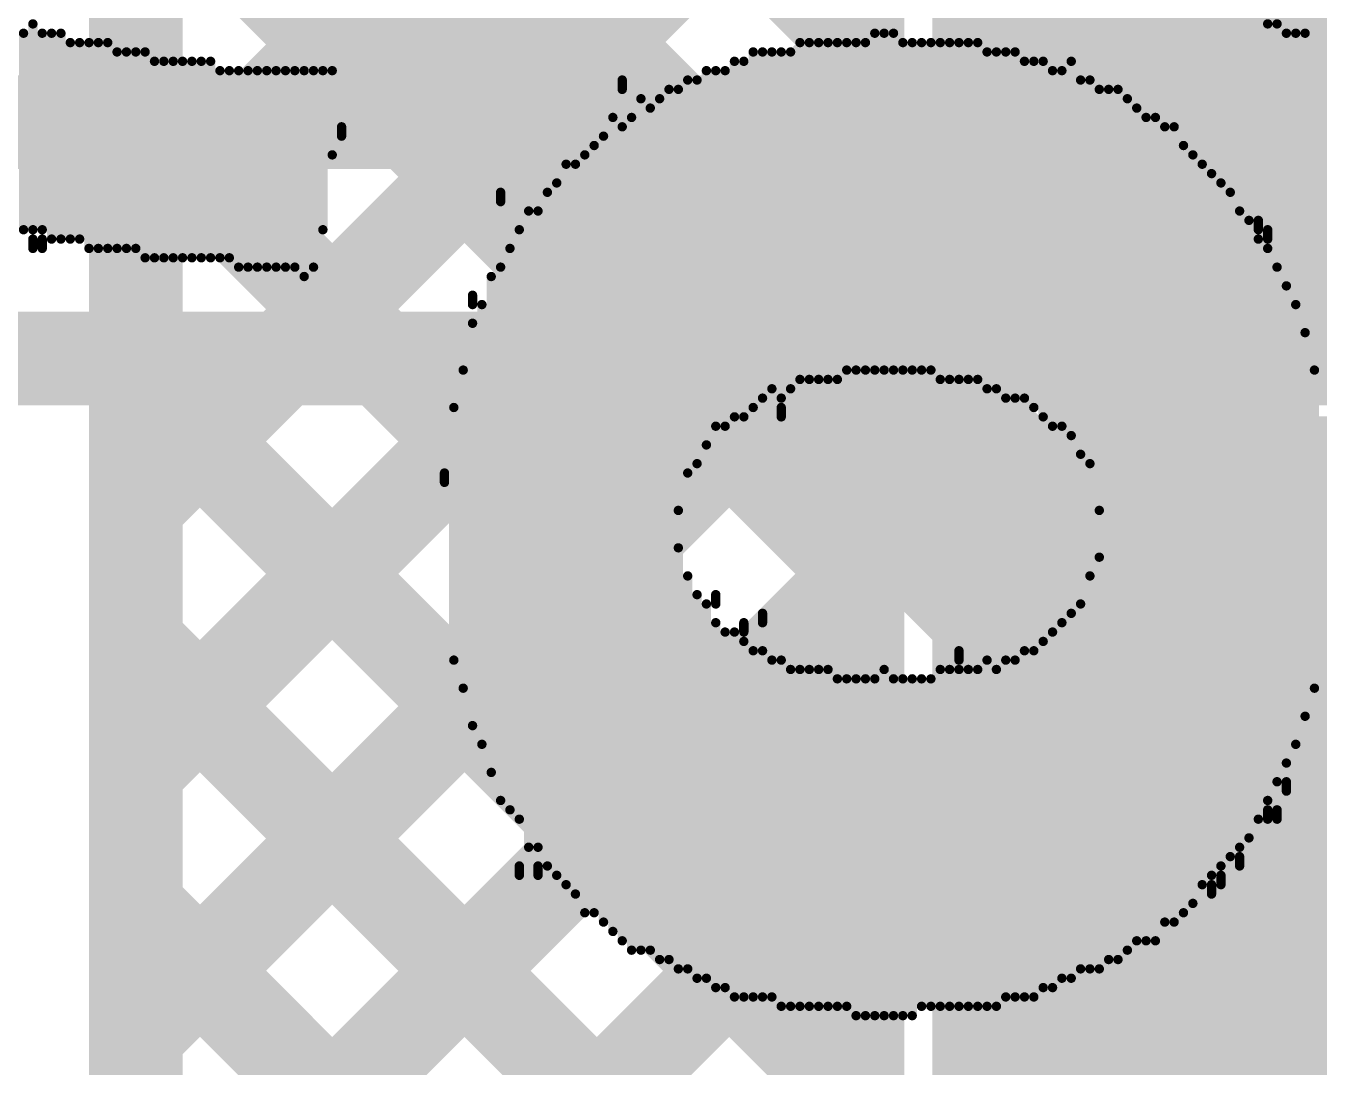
# Model space of a CAD drawing. Header units: millimetres. Extents: x 0.78 to 3.29, y 2.96 to 5.31.
# Drawn here: x 2.7532 to 2.8915, y 3.9495 to 4.0608 of the extents above; entities that cross this region are included whole.
import ezdxf

# ---------------------------------------------------------------- set-up
doc = ezdxf.new("R2010")
doc.units = ezdxf.units.MM
doc.header["$MEASUREMENT"] = 0
for name, color, linetype in [('BottomLayer', 5, 'Continuous'), ('BottomOverlay', 54, 'Continuous'), ('TopLayer', 1, 'Continuous'), ('TopOverlay', 2, 'Continuous'), ('TopPaste', 8, 'Continuous'), ('TopSolder', 216, 'Continuous')]:
    doc.layers.add(name, color=color, linetype=linetype)

# ---------------------------------------------------------------- blocks, each defined once
blk = doc.blocks.new('R__2512_28')
at = {"layer": 'TopLayer'}
blk.add_solid([(0.05315, -0.07283), (0.18307, -0.07283), (0.05315, 0.07283), (0.18307, 0.07283)], dxfattribs=at)
at = {"layer": 'TopOverlay', "const_width": 0.01}
blk.add_lwpolyline([(-0.193, -0.082), (0.193, -0.082)], dxfattribs=at)
at = {"layer": 'TopPaste'}
blk.add_solid([(0.05315, -0.07283), (0.18307, -0.07283), (0.05315, 0.07283), (0.18307, 0.07283)], dxfattribs=at)
at = {"layer": 'TopSolder'}
blk.add_solid([(0.04915, -0.07683), (0.18707, -0.07683), (0.04915, 0.07683), (0.18707, 0.07683)], dxfattribs=at)
blk = doc.blocks.new('R__2512_29')
at = {"layer": 'TopLayer'}
blk.add_solid([(0.05315, -0.07283), (0.18307, -0.07283), (0.05315, 0.07283), (0.18307, 0.07283)], dxfattribs=at)
at = {"layer": 'TopOverlay', "const_width": 0.01}
blk.add_lwpolyline([(-0.193, 0.083), (0.193, 0.083)], dxfattribs=at)
at = {"layer": 'TopPaste'}
blk.add_solid([(0.05315, -0.07283), (0.18307, -0.07283), (0.05315, 0.07283), (0.18307, 0.07283)], dxfattribs=at)
at = {"layer": 'TopSolder'}
blk.add_solid([(0.04915, -0.07683), (0.18707, -0.07683), (0.04915, 0.07683), (0.18707, 0.07683)], dxfattribs=at)

msp = doc.modelspace()

# ---------------------------------------------------------------- linework, layer by layer
at = {"layer": 'BottomLayer', "const_width": 0.025}
for points in [[(2.6383, 4.2937), (2.919, 4.013)], [(2.76918, 4.09382), (2.92874, 3.93426)]]:
    msp.add_lwpolyline(points, dxfattribs=at)
at = {"layer": 'BottomOverlay', "const_width": 0.001}
for points in [[(2.887, 4.061), (2.887, 4.107)], [(2.886, 4.061), (2.886, 4.106)], [(2.888, 4.06), (2.888, 4.105)], [(2.889, 4.06), (2.889, 4.105)], [(2.89, 4.06), (2.89, 4.104)], [(2.753, 4.039), (2.753, 4.06)], [(2.754, 4.039), (2.754, 4.061)], [(2.755, 4.039), (2.755, 4.06)], [(2.756, 4.038), (2.756, 4.06)], [(2.757, 4.038), (2.757, 4.06)], [(2.844, 4.024), (2.844, 4.06)], [(2.845, 4.024), (2.845, 4.06)], [(2.846, 4.024), (2.846, 4.06)], [(2.758, 4.038), (2.758, 4.059)], [(2.759, 4.038), (2.759, 4.059)], [(2.76, 4.037), (2.76, 4.059)], [(2.761, 4.037), (2.761, 4.059)], [(2.762, 4.037), (2.762, 4.059)], [(2.836, 4.023), (2.836, 4.059)], [(2.837, 4.023), (2.837, 4.059)], [(2.838, 4.023), (2.838, 4.059)], [(2.839, 4.023), (2.839, 4.059)], [(2.84, 4.023), (2.84, 4.059)], [(2.841, 4.024), (2.841, 4.059)], [(2.842, 4.024), (2.842, 4.059)], [(2.843, 4.024), (2.843, 4.059)], [(2.847, 4.024), (2.847, 4.059)], [(2.848, 4.024), (2.848, 4.059)], [(2.849, 4.024), (2.849, 4.059)], [(2.85, 4.024), (2.85, 4.059)], [(2.851, 4.023), (2.851, 4.059)], [(2.852, 4.023), (2.852, 4.059)], [(2.853, 4.023), (2.853, 4.059)], [(2.854, 4.023), (2.854, 4.059)], [(2.855, 4.023), (2.855, 4.059)], [(2.763, 4.037), (2.763, 4.058)], [(2.764, 4.037), (2.764, 4.058)], [(2.765, 4.037), (2.765, 4.058)], [(2.766, 4.036), (2.766, 4.058)], [(2.831, 4.02), (2.831, 4.058)], [(2.832, 4.021), (2.832, 4.058)], [(2.833, 4.022), (2.833, 4.058)], [(2.834, 4.021), (2.834, 4.058)], [(2.835, 4.022), (2.835, 4.058)], [(2.856, 4.022), (2.856, 4.058)], [(2.857, 4.022), (2.857, 4.058)], [(2.858, 4.021), (2.858, 4.058)], [(2.859, 4.021), (2.859, 4.058)], [(2.767, 4.036), (2.767, 4.057)], [(2.768, 4.036), (2.768, 4.057)], [(2.769, 4.036), (2.769, 4.057)], [(2.77, 4.036), (2.77, 4.057)], [(2.771, 4.036), (2.771, 4.057)], [(2.772, 4.036), (2.772, 4.057)], [(2.773, 4.036), (2.773, 4.057)], [(2.774, 4.036), (2.774, 4.056)], [(2.775, 4.036), (2.775, 4.056)], [(2.776, 4.035), (2.776, 4.056)], [(2.777, 4.035), (2.777, 4.056)], [(2.778, 4.035), (2.778, 4.056)], [(2.779, 4.035), (2.779, 4.056)], [(2.78, 4.035), (2.78, 4.056)], [(2.781, 4.035), (2.781, 4.056)], [(2.782, 4.035), (2.782, 4.056)], [(2.783, 4.034), (2.783, 4.056)], [(2.784, 4.035), (2.784, 4.056)], [(2.785, 4.039), (2.785, 4.056)], [(2.786, 4.047), (2.786, 4.056)], [(2.826, 4.016), (2.826, 4.056)], [(2.827, 4.018), (2.827, 4.056)], [(2.828, 4.018), (2.828, 4.056)], [(2.829, 4.019), (2.829, 4.057)], [(2.83, 4.019), (2.83, 4.057)], [(2.86, 4.021), (2.86, 4.057)], [(2.861, 4.02), (2.861, 4.057)], [(2.862, 4.019), (2.862, 4.057)], [(2.863, 4.018), (2.863, 4.056)], [(2.864, 4.018), (2.864, 4.056)], [(2.865, 4.017), (2.865, 4.057)], [(2.817, 4.054), (2.817, 4.055)], [(2.824, 4.013), (2.824, 4.055)], [(2.825, 4.014), (2.825, 4.055)], [(2.866, 4.015), (2.866, 4.055)], [(2.867, 4.014), (2.867, 4.055)], [(2.819, 3.962), (2.819, 4.053)], [(2.821, 3.961), (2.821, 4.053)], [(2.822, 3.961), (2.822, 4.054)], [(2.823, 4.009), (2.823, 4.054)], [(2.868, 4.009), (2.868, 4.054)], [(2.869, 3.961), (2.869, 4.054)], [(2.87, 3.961), (2.87, 4.054)], [(2.871, 3.962), (2.871, 4.053)], [(2.82, 3.962), (2.82, 4.052)], [(2.872, 3.963), (2.872, 4.052)], [(2.816, 3.964), (2.816, 4.051)], [(2.818, 3.962), (2.818, 4.051)], [(2.873, 3.963), (2.873, 4.051)], [(2.874, 3.963), (2.874, 4.051)], [(2.787, 4.049), (2.787, 4.05)], [(2.815, 3.965), (2.815, 4.049)], [(2.817, 3.963), (2.817, 4.05)], [(2.875, 3.965), (2.875, 4.05)], [(2.876, 3.965), (2.876, 4.05)], [(2.814, 3.966), (2.814, 4.048)], [(2.877, 3.966), (2.877, 4.048)], [(2.813, 3.966), (2.813, 4.047)], [(2.878, 3.967), (2.878, 4.047)], [(2.811, 3.969), (2.811, 4.046)], [(2.812, 3.968), (2.812, 4.046)], [(2.879, 3.969), (2.879, 4.046)], [(2.88, 3.97), (2.88, 4.045)], [(2.81, 3.97), (2.81, 4.044)], [(2.881, 3.971), (2.881, 4.044)], [(2.804, 4.042), (2.804, 4.043)], [(2.809, 3.971), (2.809, 4.043)], [(2.882, 3.972), (2.882, 4.043)], [(2.807, 3.973), (2.807, 4.041)], [(2.808, 3.973), (2.808, 4.041)], [(2.883, 3.973), (2.883, 4.041)], [(2.884, 3.974), (2.884, 4.04)], [(2.885, 4.039), (2.885, 4.04)], [(2.754, 4.037), (2.754, 4.038)], [(2.755, 4.037), (2.755, 4.038)], [(2.806, 3.976), (2.806, 4.039)], [(2.885, 3.976), (2.885, 4.038)], [(2.886, 4.038), (2.886, 4.039)], [(2.805, 3.977), (2.805, 4.037)], [(2.886, 3.978), (2.886, 4.037)], [(2.803, 3.981), (2.803, 4.034)], [(2.804, 3.978), (2.804, 4.035)], [(2.887, 3.98), (2.887, 4.035)], [(2.888, 3.982), (2.888, 4.033)], [(2.801, 4.031), (2.801, 4.032)], [(2.802, 3.984), (2.802, 4.031)], [(2.889, 3.984), (2.889, 4.031)], [(2.801, 3.986), (2.801, 4.029)], [(2.89, 3.987), (2.89, 4.028)], [(2.8, 3.99), (2.8, 4.024)], [(2.891, 3.99), (2.891, 4.024)], [(2.799, 3.993), (2.799, 4.02)], [(2.834, 4.019), (2.834, 4.02)], [(2.892, 3.995), (2.892, 4.019)], [(2.798, 4.012), (2.798, 4.013)], [(2.823, 3.96), (2.823, 4.005)], [(2.868, 3.96), (2.868, 4.004)], [(2.824, 3.96), (2.824, 4.002)], [(2.867, 3.96), (2.867, 4.002)], [(2.825, 3.959), (2.825, 4)], [(2.827, 3.999), (2.827, 4)], [(2.826, 3.959), (2.826, 3.999)], [(2.832, 3.997), (2.832, 3.998)], [(2.865, 3.959), (2.865, 3.998)], [(2.866, 3.96), (2.866, 3.999)], [(2.827, 3.958), (2.827, 3.997)], [(2.83, 3.996), (2.83, 3.997)], [(2.864, 3.959), (2.864, 3.997)], [(2.828, 3.958), (2.828, 3.996)], [(2.829, 3.957), (2.829, 3.996)], [(2.83, 3.957), (2.83, 3.995)], [(2.862, 3.958), (2.862, 3.995)], [(2.863, 3.958), (2.863, 3.996)], [(2.831, 3.957), (2.831, 3.994)], [(2.832, 3.957), (2.832, 3.994)], [(2.853, 3.993), (2.853, 3.994)], [(2.86, 3.957), (2.86, 3.994)], [(2.861, 3.957), (2.861, 3.994)], [(2.833, 3.957), (2.833, 3.993)], [(2.834, 3.956), (2.834, 3.993)], [(2.856, 3.956), (2.856, 3.993)], [(2.858, 3.957), (2.858, 3.993)], [(2.859, 3.957), (2.859, 3.993)], [(2.835, 3.956), (2.835, 3.992)], [(2.836, 3.956), (2.836, 3.992)], [(2.837, 3.956), (2.837, 3.992)], [(2.838, 3.956), (2.838, 3.992)], [(2.839, 3.956), (2.839, 3.992)], [(2.84, 3.956), (2.84, 3.991)], [(2.841, 3.956), (2.841, 3.991)], [(2.842, 3.955), (2.842, 3.991)], [(2.843, 3.955), (2.843, 3.991)], [(2.844, 3.955), (2.844, 3.991)], [(2.845, 3.955), (2.845, 3.992)], [(2.846, 3.955), (2.846, 3.991)], [(2.847, 3.955), (2.847, 3.991)], [(2.848, 3.955), (2.848, 3.991)], [(2.849, 3.956), (2.849, 3.991)], [(2.85, 3.956), (2.85, 3.991)], [(2.851, 3.956), (2.851, 3.992)], [(2.852, 3.956), (2.852, 3.992)], [(2.853, 3.956), (2.853, 3.992)], [(2.854, 3.956), (2.854, 3.992)], [(2.855, 3.956), (2.855, 3.992)], [(2.857, 3.956), (2.857, 3.992)], [(2.888, 3.979), (2.888, 3.98)], [(2.886, 3.976), (2.886, 3.977)], [(2.887, 3.976), (2.887, 3.977)], [(2.883, 3.971), (2.883, 3.972)], [(2.806, 3.97), (2.806, 3.971)], [(2.808, 3.97), (2.808, 3.971)], [(2.88, 3.968), (2.88, 3.969)], [(2.881, 3.969), (2.881, 3.97)]]:
    msp.add_lwpolyline(points, dxfattribs=at)
at = {"layer": 'BottomOverlay', "const_width": 0.0005}
for points in [[(2.75275, 4.06, 1), (2.75325, 4.06, 1)], [(2.75375, 4.061, 1), (2.75425, 4.061, 1)], [(2.75475, 4.06, 1), (2.75525, 4.06, 1)], [(2.75575, 4.06, 1), (2.75625, 4.06, 1)], [(2.75675, 4.06, 1), (2.75725, 4.06, 1)], [(2.84375, 4.06, 1), (2.84425, 4.06, 1)], [(2.84475, 4.06, 1), (2.84525, 4.06, 1)], [(2.84575, 4.06, 1), (2.84625, 4.06, 1)], [(2.88575, 4.061, 1), (2.88625, 4.061, 1)], [(2.88675, 4.061, 1), (2.88725, 4.061, 1)], [(2.88775, 4.06, 1), (2.88825, 4.06, 1)], [(2.88875, 4.06, 1), (2.88925, 4.06, 1)], [(2.88975, 4.06, 1), (2.89025, 4.06, 1)], [(2.75775, 4.059, 1), (2.75825, 4.059, 1)], [(2.75875, 4.059, 1), (2.75925, 4.059, 1)], [(2.75975, 4.059, 1), (2.76025, 4.059, 1)], [(2.76075, 4.059, 1), (2.76125, 4.059, 1)], [(2.76175, 4.059, 1), (2.76225, 4.059, 1)], [(2.83575, 4.059, 1), (2.83625, 4.059, 1)], [(2.83675, 4.059, 1), (2.83725, 4.059, 1)], [(2.83775, 4.059, 1), (2.83825, 4.059, 1)], [(2.83875, 4.059, 1), (2.83925, 4.059, 1)], [(2.83975, 4.059, 1), (2.84025, 4.059, 1)], [(2.84075, 4.059, 1), (2.84125, 4.059, 1)], [(2.84175, 4.059, 1), (2.84225, 4.059, 1)], [(2.84275, 4.059, 1), (2.84325, 4.059, 1)], [(2.84675, 4.059, 1), (2.84725, 4.059, 1)], [(2.84775, 4.059, 1), (2.84825, 4.059, 1)], [(2.84875, 4.059, 1), (2.84925, 4.059, 1)], [(2.84975, 4.059, 1), (2.85025, 4.059, 1)], [(2.85075, 4.059, 1), (2.85125, 4.059, 1)], [(2.85175, 4.059, 1), (2.85225, 4.059, 1)], [(2.85275, 4.059, 1), (2.85325, 4.059, 1)], [(2.85375, 4.059, 1), (2.85425, 4.059, 1)], [(2.85475, 4.059, 1), (2.85525, 4.059, 1)], [(2.76275, 4.058, 1), (2.76325, 4.058, 1)], [(2.76375, 4.058, 1), (2.76425, 4.058, 1)], [(2.76475, 4.058, 1), (2.76525, 4.058, 1)], [(2.76575, 4.058, 1), (2.76625, 4.058, 1)], [(2.83075, 4.058, 1), (2.83125, 4.058, 1)], [(2.83175, 4.058, 1), (2.83225, 4.058, 1)], [(2.83275, 4.058, 1), (2.83325, 4.058, 1)], [(2.83375, 4.058, 1), (2.83425, 4.058, 1)], [(2.83475, 4.058, 1), (2.83525, 4.058, 1)], [(2.85575, 4.058, 1), (2.85625, 4.058, 1)], [(2.85675, 4.058, 1), (2.85725, 4.058, 1)], [(2.85775, 4.058, 1), (2.85825, 4.058, 1)], [(2.85875, 4.058, 1), (2.85925, 4.058, 1)], [(2.76675, 4.057, 1), (2.76725, 4.057, 1)], [(2.76775, 4.057, 1), (2.76825, 4.057, 1)], [(2.76875, 4.057, 1), (2.76925, 4.057, 1)], [(2.76975, 4.057, 1), (2.77025, 4.057, 1)], [(2.77075, 4.057, 1), (2.77125, 4.057, 1)], [(2.77175, 4.057, 1), (2.77225, 4.057, 1)], [(2.77275, 4.057, 1), (2.77325, 4.057, 1)], [(2.77375, 4.056, 1), (2.77425, 4.056, 1)], [(2.77475, 4.056, 1), (2.77525, 4.056, 1)], [(2.77575, 4.056, 1), (2.77625, 4.056, 1)], [(2.77675, 4.056, 1), (2.77725, 4.056, 1)], [(2.77775, 4.056, 1), (2.77825, 4.056, 1)], [(2.77875, 4.056, 1), (2.77925, 4.056, 1)], [(2.77975, 4.056, 1), (2.78025, 4.056, 1)], [(2.78075, 4.056, 1), (2.78125, 4.056, 1)], [(2.78175, 4.056, 1), (2.78225, 4.056, 1)], [(2.78275, 4.056, 1), (2.78325, 4.056, 1)], [(2.78375, 4.056, 1), (2.78425, 4.056, 1)], [(2.78475, 4.056, 1), (2.78525, 4.056, 1)], [(2.78575, 4.056, 1), (2.78625, 4.056, 1)], [(2.82575, 4.056, 1), (2.82625, 4.056, 1)], [(2.82675, 4.056, 1), (2.82725, 4.056, 1)], [(2.82775, 4.056, 1), (2.82825, 4.056, 1)], [(2.82875, 4.057, 1), (2.82925, 4.057, 1)], [(2.82975, 4.057, 1), (2.83025, 4.057, 1)], [(2.85975, 4.057, 1), (2.86025, 4.057, 1)], [(2.86075, 4.057, 1), (2.86125, 4.057, 1)], [(2.86175, 4.057, 1), (2.86225, 4.057, 1)], [(2.86275, 4.056, 1), (2.86325, 4.056, 1)], [(2.86375, 4.056, 1), (2.86425, 4.056, 1)], [(2.86475, 4.057, 1), (2.86525, 4.057, 1)], [(2.81675, 4.055, 1), (2.81725, 4.055, 1)], [(2.82375, 4.055, 1), (2.82425, 4.055, 1)], [(2.82475, 4.055, 1), (2.82525, 4.055, 1)], [(2.86575, 4.055, 1), (2.86625, 4.055, 1)], [(2.86675, 4.055, 1), (2.86725, 4.055, 1)], [(2.81675, 4.054, 1), (2.81725, 4.054, 1)], [(2.81875, 4.053, 1), (2.81925, 4.053, 1)], [(2.82075, 4.053, 1), (2.82125, 4.053, 1)], [(2.82175, 4.054, 1), (2.82225, 4.054, 1)], [(2.82275, 4.054, 1), (2.82325, 4.054, 1)], [(2.86775, 4.054, 1), (2.86825, 4.054, 1)], [(2.86875, 4.054, 1), (2.86925, 4.054, 1)], [(2.86975, 4.054, 1), (2.87025, 4.054, 1)], [(2.87075, 4.053, 1), (2.87125, 4.053, 1)], [(2.81975, 4.052, 1), (2.82025, 4.052, 1)], [(2.87175, 4.052, 1), (2.87225, 4.052, 1)], [(2.81575, 4.051, 1), (2.81625, 4.051, 1)], [(2.81775, 4.051, 1), (2.81825, 4.051, 1)], [(2.87275, 4.051, 1), (2.87325, 4.051, 1)], [(2.87375, 4.051, 1), (2.87425, 4.051, 1)], [(2.78675, 4.05, 1), (2.78725, 4.05, 1)], [(2.78675, 4.049, 1), (2.78725, 4.049, 1)], [(2.81475, 4.049, 1), (2.81525, 4.049, 1)], [(2.81675, 4.05, 1), (2.81725, 4.05, 1)], [(2.87475, 4.05, 1), (2.87525, 4.05, 1)], [(2.87575, 4.05, 1), (2.87625, 4.05, 1)], [(2.81375, 4.048, 1), (2.81425, 4.048, 1)], [(2.87675, 4.048, 1), (2.87725, 4.048, 1)], [(2.78575, 4.047, 1), (2.78625, 4.047, 1)], [(2.81275, 4.047, 1), (2.81325, 4.047, 1)], [(2.87775, 4.047, 1), (2.87825, 4.047, 1)], [(2.81075, 4.046, 1), (2.81125, 4.046, 1)], [(2.81175, 4.046, 1), (2.81225, 4.046, 1)], [(2.87875, 4.046, 1), (2.87925, 4.046, 1)], [(2.87975, 4.045, 1), (2.88025, 4.045, 1)], [(2.80975, 4.044, 1), (2.81025, 4.044, 1)], [(2.88075, 4.044, 1), (2.88125, 4.044, 1)], [(2.80375, 4.043, 1), (2.80425, 4.043, 1)], [(2.80375, 4.042, 1), (2.80425, 4.042, 1)], [(2.80875, 4.043, 1), (2.80925, 4.043, 1)], [(2.88175, 4.043, 1), (2.88225, 4.043, 1)], [(2.80675, 4.041, 1), (2.80725, 4.041, 1)], [(2.80775, 4.041, 1), (2.80825, 4.041, 1)], [(2.88275, 4.041, 1), (2.88325, 4.041, 1)], [(2.88375, 4.04, 1), (2.88425, 4.04, 1)], [(2.88475, 4.04, 1), (2.88525, 4.04, 1)], [(2.75275, 4.039, 1), (2.75325, 4.039, 1)], [(2.75375, 4.039, 1), (2.75425, 4.039, 1)], [(2.75375, 4.038, 1), (2.75425, 4.038, 1)], [(2.75475, 4.039, 1), (2.75525, 4.039, 1)], [(2.75475, 4.038, 1), (2.75525, 4.038, 1)], [(2.75575, 4.038, 1), (2.75625, 4.038, 1)], [(2.75675, 4.038, 1), (2.75725, 4.038, 1)], [(2.75775, 4.038, 1), (2.75825, 4.038, 1)], [(2.75875, 4.038, 1), (2.75925, 4.038, 1)], [(2.78475, 4.039, 1), (2.78525, 4.039, 1)], [(2.80575, 4.039, 1), (2.80625, 4.039, 1)], [(2.88475, 4.039, 1), (2.88525, 4.039, 1)], [(2.88475, 4.038, 1), (2.88525, 4.038, 1)], [(2.88575, 4.039, 1), (2.88625, 4.039, 1)], [(2.88575, 4.038, 1), (2.88625, 4.038, 1)], [(2.75375, 4.037, 1), (2.75425, 4.037, 1)], [(2.75475, 4.037, 1), (2.75525, 4.037, 1)], [(2.75975, 4.037, 1), (2.76025, 4.037, 1)], [(2.76075, 4.037, 1), (2.76125, 4.037, 1)], [(2.76175, 4.037, 1), (2.76225, 4.037, 1)], [(2.76275, 4.037, 1), (2.76325, 4.037, 1)], [(2.76375, 4.037, 1), (2.76425, 4.037, 1)], [(2.76475, 4.037, 1), (2.76525, 4.037, 1)], [(2.80475, 4.037, 1), (2.80525, 4.037, 1)], [(2.88575, 4.037, 1), (2.88625, 4.037, 1)], [(2.76575, 4.036, 1), (2.76625, 4.036, 1)], [(2.76675, 4.036, 1), (2.76725, 4.036, 1)], [(2.76775, 4.036, 1), (2.76825, 4.036, 1)], [(2.76875, 4.036, 1), (2.76925, 4.036, 1)], [(2.76975, 4.036, 1), (2.77025, 4.036, 1)], [(2.77075, 4.036, 1), (2.77125, 4.036, 1)], [(2.77175, 4.036, 1), (2.77225, 4.036, 1)], [(2.77275, 4.036, 1), (2.77325, 4.036, 1)], [(2.77375, 4.036, 1), (2.77425, 4.036, 1)], [(2.77475, 4.036, 1), (2.77525, 4.036, 1)], [(2.77575, 4.035, 1), (2.77625, 4.035, 1)], [(2.77675, 4.035, 1), (2.77725, 4.035, 1)], [(2.77775, 4.035, 1), (2.77825, 4.035, 1)], [(2.77875, 4.035, 1), (2.77925, 4.035, 1)], [(2.77975, 4.035, 1), (2.78025, 4.035, 1)], [(2.78075, 4.035, 1), (2.78125, 4.035, 1)], [(2.78175, 4.035, 1), (2.78225, 4.035, 1)], [(2.78275, 4.034, 1), (2.78325, 4.034, 1)], [(2.78375, 4.035, 1), (2.78425, 4.035, 1)], [(2.80275, 4.034, 1), (2.80325, 4.034, 1)], [(2.80375, 4.035, 1), (2.80425, 4.035, 1)], [(2.88675, 4.035, 1), (2.88725, 4.035, 1)], [(2.88775, 4.033, 1), (2.88825, 4.033, 1)], [(2.80075, 4.032, 1), (2.80125, 4.032, 1)], [(2.80075, 4.031, 1), (2.80125, 4.031, 1)], [(2.80175, 4.031, 1), (2.80225, 4.031, 1)], [(2.88875, 4.031, 1), (2.88925, 4.031, 1)], [(2.80075, 4.029, 1), (2.80125, 4.029, 1)], [(2.88975, 4.028, 1), (2.89025, 4.028, 1)], [(2.79975, 4.024, 1), (2.80025, 4.024, 1)], [(2.84075, 4.024, 1), (2.84125, 4.024, 1)], [(2.84175, 4.024, 1), (2.84225, 4.024, 1)], [(2.84275, 4.024, 1), (2.84325, 4.024, 1)], [(2.84375, 4.024, 1), (2.84425, 4.024, 1)], [(2.84475, 4.024, 1), (2.84525, 4.024, 1)], [(2.84575, 4.024, 1), (2.84625, 4.024, 1)], [(2.84675, 4.024, 1), (2.84725, 4.024, 1)], [(2.84775, 4.024, 1), (2.84825, 4.024, 1)], [(2.84875, 4.024, 1), (2.84925, 4.024, 1)], [(2.84975, 4.024, 1), (2.85025, 4.024, 1)], [(2.89075, 4.024, 1), (2.89125, 4.024, 1)], [(2.83575, 4.023, 1), (2.83625, 4.023, 1)], [(2.83675, 4.023, 1), (2.83725, 4.023, 1)], [(2.83775, 4.023, 1), (2.83825, 4.023, 1)], [(2.83875, 4.023, 1), (2.83925, 4.023, 1)], [(2.83975, 4.023, 1), (2.84025, 4.023, 1)], [(2.85075, 4.023, 1), (2.85125, 4.023, 1)], [(2.85175, 4.023, 1), (2.85225, 4.023, 1)], [(2.85275, 4.023, 1), (2.85325, 4.023, 1)], [(2.85375, 4.023, 1), (2.85425, 4.023, 1)], [(2.85475, 4.023, 1), (2.85525, 4.023, 1)], [(2.83275, 4.022, 1), (2.83325, 4.022, 1)], [(2.83475, 4.022, 1), (2.83525, 4.022, 1)], [(2.85575, 4.022, 1), (2.85625, 4.022, 1)], [(2.85675, 4.022, 1), (2.85725, 4.022, 1)], [(2.79875, 4.02, 1), (2.79925, 4.02, 1)], [(2.83075, 4.02, 1), (2.83125, 4.02, 1)], [(2.83175, 4.021, 1), (2.83225, 4.021, 1)], [(2.83375, 4.021, 1), (2.83425, 4.021, 1)], [(2.83375, 4.02, 1), (2.83425, 4.02, 1)], [(2.85775, 4.021, 1), (2.85825, 4.021, 1)], [(2.85875, 4.021, 1), (2.85925, 4.021, 1)], [(2.85975, 4.021, 1), (2.86025, 4.021, 1)], [(2.86075, 4.02, 1), (2.86125, 4.02, 1)], [(2.82875, 4.019, 1), (2.82925, 4.019, 1)], [(2.82975, 4.019, 1), (2.83025, 4.019, 1)], [(2.83375, 4.019, 1), (2.83425, 4.019, 1)], [(2.86175, 4.019, 1), (2.86225, 4.019, 1)], [(2.82675, 4.018, 1), (2.82725, 4.018, 1)], [(2.82775, 4.018, 1), (2.82825, 4.018, 1)], [(2.86275, 4.018, 1), (2.86325, 4.018, 1)], [(2.86375, 4.018, 1), (2.86425, 4.018, 1)], [(2.82575, 4.016, 1), (2.82625, 4.016, 1)], [(2.86475, 4.017, 1), (2.86525, 4.017, 1)], [(2.86575, 4.015, 1), (2.86625, 4.015, 1)], [(2.79775, 4.013, 1), (2.79825, 4.013, 1)], [(2.82375, 4.013, 1), (2.82425, 4.013, 1)], [(2.82475, 4.014, 1), (2.82525, 4.014, 1)], [(2.86675, 4.014, 1), (2.86725, 4.014, 1)], [(2.79775, 4.012, 1), (2.79825, 4.012, 1)], [(2.82275, 4.009, 1), (2.82325, 4.009, 1)], [(2.86775, 4.009, 1), (2.86825, 4.009, 1)], [(2.82275, 4.005, 1), (2.82325, 4.005, 1)], [(2.86775, 4.004, 1), (2.86825, 4.004, 1)], [(2.82375, 4.002, 1), (2.82425, 4.002, 1)], [(2.86675, 4.002, 1), (2.86725, 4.002, 1)], [(2.82475, 4, 1), (2.82525, 4, 1)], [(2.82675, 4, 1), (2.82725, 4, 1)], [(2.82575, 3.999, 1), (2.82625, 3.999, 1)], [(2.82675, 3.999, 1), (2.82725, 3.999, 1)], [(2.83175, 3.998, 1), (2.83225, 3.998, 1)], [(2.86475, 3.998, 1), (2.86525, 3.998, 1)], [(2.86575, 3.999, 1), (2.86625, 3.999, 1)], [(2.82675, 3.997, 1), (2.82725, 3.997, 1)], [(2.82975, 3.997, 1), (2.83025, 3.997, 1)], [(2.83175, 3.997, 1), (2.83225, 3.997, 1)], [(2.86375, 3.997, 1), (2.86425, 3.997, 1)], [(2.82775, 3.996, 1), (2.82825, 3.996, 1)], [(2.82875, 3.996, 1), (2.82925, 3.996, 1)], [(2.82975, 3.996, 1), (2.83025, 3.996, 1)], [(2.82975, 3.995, 1), (2.83025, 3.995, 1)], [(2.86175, 3.995, 1), (2.86225, 3.995, 1)], [(2.86275, 3.996, 1), (2.86325, 3.996, 1)], [(2.83075, 3.994, 1), (2.83125, 3.994, 1)], [(2.83175, 3.994, 1), (2.83225, 3.994, 1)], [(2.85275, 3.994, 1), (2.85325, 3.994, 1)], [(2.85975, 3.994, 1), (2.86025, 3.994, 1)], [(2.86075, 3.994, 1), (2.86125, 3.994, 1)], [(2.79875, 3.993, 1), (2.79925, 3.993, 1)], [(2.83275, 3.993, 1), (2.83325, 3.993, 1)], [(2.83375, 3.993, 1), (2.83425, 3.993, 1)], [(2.85275, 3.993, 1), (2.85325, 3.993, 1)], [(2.85575, 3.993, 1), (2.85625, 3.993, 1)], [(2.85775, 3.993, 1), (2.85825, 3.993, 1)], [(2.85875, 3.993, 1), (2.85925, 3.993, 1)], [(2.83475, 3.992, 1), (2.83525, 3.992, 1)], [(2.83575, 3.992, 1), (2.83625, 3.992, 1)], [(2.83675, 3.992, 1), (2.83725, 3.992, 1)], [(2.83775, 3.992, 1), (2.83825, 3.992, 1)], [(2.83875, 3.992, 1), (2.83925, 3.992, 1)], [(2.83975, 3.991, 1), (2.84025, 3.991, 1)], [(2.84075, 3.991, 1), (2.84125, 3.991, 1)], [(2.84175, 3.991, 1), (2.84225, 3.991, 1)], [(2.84275, 3.991, 1), (2.84325, 3.991, 1)], [(2.84375, 3.991, 1), (2.84425, 3.991, 1)], [(2.84475, 3.992, 1), (2.84525, 3.992, 1)], [(2.84575, 3.991, 1), (2.84625, 3.991, 1)], [(2.84675, 3.991, 1), (2.84725, 3.991, 1)], [(2.84775, 3.991, 1), (2.84825, 3.991, 1)], [(2.84875, 3.991, 1), (2.84925, 3.991, 1)], [(2.84975, 3.991, 1), (2.85025, 3.991, 1)], [(2.85075, 3.992, 1), (2.85125, 3.992, 1)], [(2.85175, 3.992, 1), (2.85225, 3.992, 1)], [(2.85275, 3.992, 1), (2.85325, 3.992, 1)], [(2.85375, 3.992, 1), (2.85425, 3.992, 1)], [(2.85475, 3.992, 1), (2.85525, 3.992, 1)], [(2.85675, 3.992, 1), (2.85725, 3.992, 1)], [(2.79975, 3.99, 1), (2.80025, 3.99, 1)], [(2.89075, 3.99, 1), (2.89125, 3.99, 1)], [(2.88975, 3.987, 1), (2.89025, 3.987, 1)], [(2.80075, 3.986, 1), (2.80125, 3.986, 1)], [(2.80175, 3.984, 1), (2.80225, 3.984, 1)], [(2.88875, 3.984, 1), (2.88925, 3.984, 1)], [(2.88775, 3.982, 1), (2.88825, 3.982, 1)], [(2.80275, 3.981, 1), (2.80325, 3.981, 1)], [(2.88675, 3.98, 1), (2.88725, 3.98, 1)], [(2.88775, 3.98, 1), (2.88825, 3.98, 1)], [(2.88775, 3.979, 1), (2.88825, 3.979, 1)], [(2.80375, 3.978, 1), (2.80425, 3.978, 1)], [(2.80475, 3.977, 1), (2.80525, 3.977, 1)], [(2.88575, 3.978, 1), (2.88625, 3.978, 1)], [(2.88575, 3.977, 1), (2.88625, 3.977, 1)], [(2.88675, 3.977, 1), (2.88725, 3.977, 1)], [(2.80575, 3.976, 1), (2.80625, 3.976, 1)], [(2.88475, 3.976, 1), (2.88525, 3.976, 1)], [(2.88575, 3.976, 1), (2.88625, 3.976, 1)], [(2.88675, 3.976, 1), (2.88725, 3.976, 1)], [(2.80675, 3.973, 1), (2.80725, 3.973, 1)], [(2.80775, 3.973, 1), (2.80825, 3.973, 1)], [(2.88275, 3.973, 1), (2.88325, 3.973, 1)], [(2.88375, 3.974, 1), (2.88425, 3.974, 1)], [(2.88175, 3.972, 1), (2.88225, 3.972, 1)], [(2.88275, 3.972, 1), (2.88325, 3.972, 1)], [(2.80575, 3.971, 1), (2.80625, 3.971, 1)], [(2.80775, 3.971, 1), (2.80825, 3.971, 1)], [(2.80875, 3.971, 1), (2.80925, 3.971, 1)], [(2.88075, 3.971, 1), (2.88125, 3.971, 1)], [(2.88275, 3.971, 1), (2.88325, 3.971, 1)], [(2.80575, 3.97, 1), (2.80625, 3.97, 1)], [(2.80775, 3.97, 1), (2.80825, 3.97, 1)], [(2.80975, 3.97, 1), (2.81025, 3.97, 1)], [(2.81075, 3.969, 1), (2.81125, 3.969, 1)], [(2.87875, 3.969, 1), (2.87925, 3.969, 1)], [(2.87975, 3.97, 1), (2.88025, 3.97, 1)], [(2.87975, 3.969, 1), (2.88025, 3.969, 1)], [(2.88075, 3.97, 1), (2.88125, 3.97, 1)], [(2.88075, 3.969, 1), (2.88125, 3.969, 1)], [(2.81175, 3.968, 1), (2.81225, 3.968, 1)], [(2.87975, 3.968, 1), (2.88025, 3.968, 1)], [(2.81275, 3.966, 1), (2.81325, 3.966, 1)], [(2.81375, 3.966, 1), (2.81425, 3.966, 1)], [(2.87675, 3.966, 1), (2.87725, 3.966, 1)], [(2.87775, 3.967, 1), (2.87825, 3.967, 1)], [(2.81475, 3.965, 1), (2.81525, 3.965, 1)], [(2.87475, 3.965, 1), (2.87525, 3.965, 1)], [(2.87575, 3.965, 1), (2.87625, 3.965, 1)], [(2.81575, 3.964, 1), (2.81625, 3.964, 1)], [(2.81675, 3.963, 1), (2.81725, 3.963, 1)], [(2.81775, 3.962, 1), (2.81825, 3.962, 1)], [(2.81875, 3.962, 1), (2.81925, 3.962, 1)], [(2.81975, 3.962, 1), (2.82025, 3.962, 1)], [(2.87075, 3.962, 1), (2.87125, 3.962, 1)], [(2.87175, 3.963, 1), (2.87225, 3.963, 1)], [(2.87275, 3.963, 1), (2.87325, 3.963, 1)], [(2.87375, 3.963, 1), (2.87425, 3.963, 1)], [(2.82075, 3.961, 1), (2.82125, 3.961, 1)], [(2.82175, 3.961, 1), (2.82225, 3.961, 1)], [(2.86875, 3.961, 1), (2.86925, 3.961, 1)], [(2.86975, 3.961, 1), (2.87025, 3.961, 1)], [(2.82275, 3.96, 1), (2.82325, 3.96, 1)], [(2.82375, 3.96, 1), (2.82425, 3.96, 1)], [(2.82475, 3.959, 1), (2.82525, 3.959, 1)], [(2.82575, 3.959, 1), (2.82625, 3.959, 1)], [(2.86375, 3.959, 1), (2.86425, 3.959, 1)], [(2.86475, 3.959, 1), (2.86525, 3.959, 1)], [(2.86575, 3.96, 1), (2.86625, 3.96, 1)], [(2.86675, 3.96, 1), (2.86725, 3.96, 1)], [(2.86775, 3.96, 1), (2.86825, 3.96, 1)], [(2.82675, 3.958, 1), (2.82725, 3.958, 1)], [(2.82775, 3.958, 1), (2.82825, 3.958, 1)], [(2.86175, 3.958, 1), (2.86225, 3.958, 1)], [(2.86275, 3.958, 1), (2.86325, 3.958, 1)], [(2.82875, 3.957, 1), (2.82925, 3.957, 1)], [(2.82975, 3.957, 1), (2.83025, 3.957, 1)], [(2.83075, 3.957, 1), (2.83125, 3.957, 1)], [(2.83175, 3.957, 1), (2.83225, 3.957, 1)], [(2.83275, 3.957, 1), (2.83325, 3.957, 1)], [(2.85775, 3.957, 1), (2.85825, 3.957, 1)], [(2.85875, 3.957, 1), (2.85925, 3.957, 1)], [(2.85975, 3.957, 1), (2.86025, 3.957, 1)], [(2.86075, 3.957, 1), (2.86125, 3.957, 1)], [(2.83375, 3.956, 1), (2.83425, 3.956, 1)], [(2.83475, 3.956, 1), (2.83525, 3.956, 1)], [(2.83575, 3.956, 1), (2.83625, 3.956, 1)], [(2.83675, 3.956, 1), (2.83725, 3.956, 1)], [(2.83775, 3.956, 1), (2.83825, 3.956, 1)], [(2.83875, 3.956, 1), (2.83925, 3.956, 1)], [(2.83975, 3.956, 1), (2.84025, 3.956, 1)], [(2.84075, 3.956, 1), (2.84125, 3.956, 1)], [(2.84175, 3.955, 1), (2.84225, 3.955, 1)], [(2.84275, 3.955, 1), (2.84325, 3.955, 1)], [(2.84375, 3.955, 1), (2.84425, 3.955, 1)], [(2.84475, 3.955, 1), (2.84525, 3.955, 1)], [(2.84575, 3.955, 1), (2.84625, 3.955, 1)], [(2.84675, 3.955, 1), (2.84725, 3.955, 1)], [(2.84775, 3.955, 1), (2.84825, 3.955, 1)], [(2.84875, 3.956, 1), (2.84925, 3.956, 1)], [(2.84975, 3.956, 1), (2.85025, 3.956, 1)], [(2.85075, 3.956, 1), (2.85125, 3.956, 1)], [(2.85175, 3.956, 1), (2.85225, 3.956, 1)], [(2.85275, 3.956, 1), (2.85325, 3.956, 1)], [(2.85375, 3.956, 1), (2.85425, 3.956, 1)], [(2.85475, 3.956, 1), (2.85525, 3.956, 1)], [(2.85575, 3.956, 1), (2.85625, 3.956, 1)], [(2.85675, 3.956, 1), (2.85725, 3.956, 1)]]:
    msp.add_lwpolyline(points, format="xyb", close=True, dxfattribs=at)
at = {"layer": 'TopLayer', "const_width": 0.01}
for points in [[(2.765, 3.466), (2.765, 4.798)], [(2.84215, 4.04767), (2.84215, 4.21733)], [(2.765, 4.13636), (2.84215, 4.05921)], [(2.765, 4.03779), (2.84215, 4.11494)], [(2.765, 4.10808), (2.84601, 4.02707)], [(2.765, 4.00951), (2.84215, 4.08666)], [(2.765, 4.07979), (2.84215, 4.00264)], [(2.765, 3.98122), (2.84215, 4.05837)], [(2.765, 4.05151), (2.84215, 3.97436)], [(2.765, 3.95294), (2.85973, 4.04767)], [(2.84215, 4.04767), (2.99607, 4.04767)], [(2.8537, 4.04767), (2.8743, 4.02707)], [(2.86741, 4.02707), (2.88801, 4.04767)], [(2.88198, 4.04767), (2.90258, 4.02707)], [(2.8957, 4.02707), (2.9163, 4.04767)], [(2.84215, 4.02707), (2.99607, 4.02707)], [(2.84215, 3.8574), (2.84215, 4.02707)], [(2.765, 4.02323), (2.84215, 3.94608)], [(2.765, 3.92465), (2.84215, 4.0018)], [(2.765, 3.99494), (2.84215, 3.91779)], [(2.765, 3.89637), (2.84215, 3.97352)], [(2.765, 3.96666), (2.84215, 3.88951)], [(2.765, 3.86809), (2.84215, 3.94524)]]:
    msp.add_lwpolyline(points, dxfattribs=at)
at = {"layer": 'TopLayer', "const_width": 0.005}
for points in [[(2.83965, 4.05921, 1), (2.84465, 4.05921, 1)], [(2.83965, 4.05837, 1), (2.84465, 4.05837, 1)], [(2.7625, 4.05151, 1), (2.7675, 4.05151, 1)], [(2.83965, 4.04767, 1), (2.84465, 4.04767, 1)], [(2.83965, 4.04767, 1), (2.84465, 4.04767, 1)], [(2.8512, 4.04767, 1), (2.8562, 4.04767, 1)], [(2.85723, 4.04767, 1), (2.86223, 4.04767, 1)], [(2.87948, 4.04767, 1), (2.88448, 4.04767, 1)], [(2.88551, 4.04767, 1), (2.89051, 4.04767, 1)], [(2.7625, 4.03779, 1), (2.7675, 4.03779, 1)], [(2.83965, 4.02707, 1), (2.84465, 4.02707, 1)], [(2.83965, 4.02707, 1), (2.84465, 4.02707, 1)], [(2.84351, 4.02707, 1), (2.84851, 4.02707, 1)], [(2.86491, 4.02707, 1), (2.86991, 4.02707, 1)], [(2.8718, 4.02707, 1), (2.8768, 4.02707, 1)], [(2.8932, 4.02707, 1), (2.8982, 4.02707, 1)], [(2.7625, 4.02323, 1), (2.7675, 4.02323, 1)], [(2.7625, 4.00951, 1), (2.7675, 4.00951, 1)], [(2.83965, 4.00264, 1), (2.84465, 4.00264, 1)], [(2.83965, 4.0018, 1), (2.84465, 4.0018, 1)], [(2.7625, 3.99494, 1), (2.7675, 3.99494, 1)], [(2.7625, 3.98122, 1), (2.7675, 3.98122, 1)], [(2.83965, 3.97436, 1), (2.84465, 3.97436, 1)], [(2.83965, 3.97352, 1), (2.84465, 3.97352, 1)], [(2.7625, 3.96666, 1), (2.7675, 3.96666, 1)], [(2.7625, 3.95294, 1), (2.7675, 3.95294, 1)], [(2.83965, 3.94608, 1), (2.84465, 3.94608, 1)], [(2.83965, 3.94524, 1), (2.84465, 3.94524, 1)]]:
    msp.add_lwpolyline(points, format="xyb", close=True, dxfattribs=at)

# ---------------------------------------------------------------- block references
at = {"rotation": 360}
for name, p in [('R__2512_28', (2.801, 4.1325)), ('R__2512_29', (2.801, 3.94223))]:
    msp.add_blockref(name, p, dxfattribs=at)

doc.saveas('drawing.dxf')
